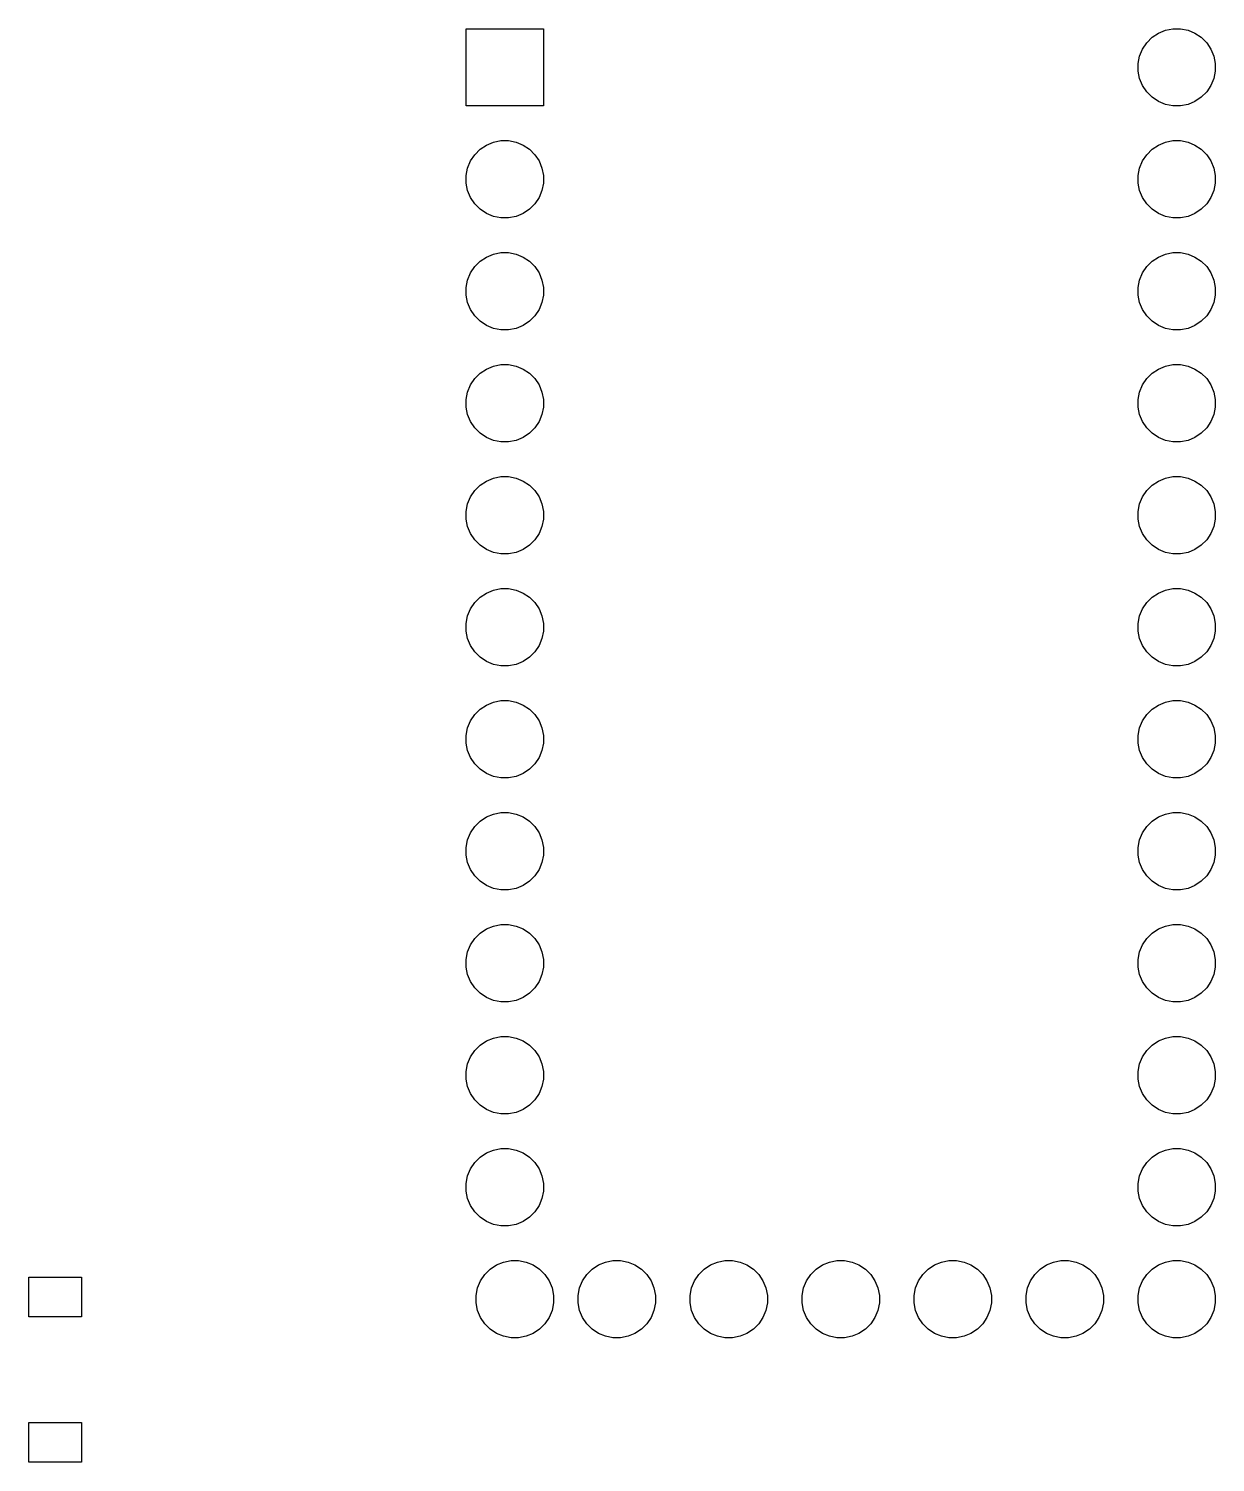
# Model space of a CAD drawing. Extents: x -26.1 to -7.5, y -7.6 to -2.3.
# Drawn here: x -22.306 to -21.247, y -3.553 to -2.272 of the extents above; entities that cross this region are included whole.
import ezdxf

# ---------------------------------------------------------------- set-up
doc = ezdxf.new("R2010")
doc.units = 0
doc.header["$MEASUREMENT"] = 0
doc.layers.add('BLACK', color=7, linetype='CONTINUOUS')

msp = doc.modelspace()

# ---------------------------------------------------------------- linework, layer by layer
at = {"layer": 'BLACK', "linetype": 'CONTINUOUS'}
for p, q in [((-21.9155, -2.3415), (-21.9155, -2.2725)), ((-21.9155, -2.2725), (-21.8465, -2.2725)), ((-21.8465, -2.2725), (-21.8465, -2.3415)), ((-21.303, -2.2802), (-21.2973, -2.27643)), ((-21.2973, -2.27643), (-21.2911, -2.27383)), ((-21.2911, -2.27383), (-21.2844, -2.2725)), ((-21.2844, -2.2725), (-21.2776, -2.2725)), ((-21.2776, -2.2725), (-21.2709, -2.27383)), ((-21.2709, -2.27383), (-21.2647, -2.27643)), ((-21.2647, -2.27643), (-21.259, -2.2802)), ((-21.3142, -2.29694), (-21.3116, -2.29066)), ((-21.3116, -2.29066), (-21.3078, -2.28501)), ((-21.3078, -2.28501), (-21.303, -2.2802)), ((-21.259, -2.2802), (-21.2542, -2.28501)), ((-21.2542, -2.28501), (-21.2504, -2.29066)), ((-21.2504, -2.29066), (-21.2478, -2.29694)), ((-21.3155, -2.3036), (-21.3142, -2.29694)), ((-21.3155, -2.3104), (-21.3155, -2.3036)), ((-21.2478, -2.29694), (-21.2465, -2.3036)), ((-21.2465, -2.3036), (-21.2465, -2.3104)), ((-21.3142, -2.31706), (-21.3155, -2.3104)), ((-21.3116, -2.32334), (-21.3142, -2.31706)), ((-21.2478, -2.31706), (-21.2504, -2.32334)), ((-21.2465, -2.3104), (-21.2478, -2.31706)), ((-21.3078, -2.32899), (-21.3116, -2.32334)), ((-21.303, -2.3338), (-21.3078, -2.32899)), ((-21.2542, -2.32899), (-21.259, -2.3338)), ((-21.2504, -2.32334), (-21.2542, -2.32899)), ((-21.8465, -2.3415), (-21.9155, -2.3415)), ((-21.2973, -2.33757), (-21.303, -2.3338)), ((-21.2911, -2.34017), (-21.2973, -2.33757)), ((-21.2844, -2.3415), (-21.2911, -2.34017)), ((-21.2776, -2.3415), (-21.2844, -2.3415)), ((-21.2709, -2.34017), (-21.2776, -2.3415)), ((-21.2647, -2.33757), (-21.2709, -2.34017)), ((-21.259, -2.3338), (-21.2647, -2.33757)), ((-21.9078, -2.38501), (-21.903, -2.3802)), ((-21.903, -2.3802), (-21.8973, -2.37643)), ((-21.8973, -2.37643), (-21.8911, -2.37383)), ((-21.8911, -2.37383), (-21.8844, -2.3725)), ((-21.8844, -2.3725), (-21.8776, -2.3725)), ((-21.8776, -2.3725), (-21.8709, -2.37383)), ((-21.8709, -2.37383), (-21.8647, -2.37643)), ((-21.8647, -2.37643), (-21.859, -2.3802)), ((-21.859, -2.3802), (-21.8542, -2.38501)), ((-21.3078, -2.38501), (-21.303, -2.3802)), ((-21.303, -2.3802), (-21.2973, -2.37643)), ((-21.2973, -2.37643), (-21.2911, -2.37383)), ((-21.2911, -2.37383), (-21.2844, -2.3725)), ((-21.2844, -2.3725), (-21.2776, -2.3725)), ((-21.2776, -2.3725), (-21.2709, -2.37383)), ((-21.2709, -2.37383), (-21.2647, -2.37643)), ((-21.2647, -2.37643), (-21.259, -2.3802)), ((-21.259, -2.3802), (-21.2542, -2.38501)), ((-21.9142, -2.39694), (-21.9116, -2.39066)), ((-21.9116, -2.39066), (-21.9078, -2.38501)), ((-21.8542, -2.38501), (-21.8504, -2.39066)), ((-21.8504, -2.39066), (-21.8478, -2.39694)), ((-21.3142, -2.39694), (-21.3116, -2.39066)), ((-21.3116, -2.39066), (-21.3078, -2.38501)), ((-21.2542, -2.38501), (-21.2504, -2.39066)), ((-21.2504, -2.39066), (-21.2478, -2.39694)), ((-21.9155, -2.4036), (-21.9142, -2.39694)), ((-21.9155, -2.4104), (-21.9155, -2.4036)), ((-21.8478, -2.39694), (-21.8465, -2.4036)), ((-21.8465, -2.4036), (-21.8465, -2.4104)), ((-21.3155, -2.4036), (-21.3142, -2.39694)), ((-21.3155, -2.4104), (-21.3155, -2.4036)), ((-21.2478, -2.39694), (-21.2465, -2.4036)), ((-21.2465, -2.4036), (-21.2465, -2.4104)), ((-21.9142, -2.41706), (-21.9155, -2.4104)), ((-21.9116, -2.42334), (-21.9142, -2.41706)), ((-21.8478, -2.41706), (-21.8504, -2.42334)), ((-21.8465, -2.4104), (-21.8478, -2.41706)), ((-21.3142, -2.41706), (-21.3155, -2.4104)), ((-21.3116, -2.42334), (-21.3142, -2.41706)), ((-21.2478, -2.41706), (-21.2504, -2.42334)), ((-21.2465, -2.4104), (-21.2478, -2.41706)), ((-21.9078, -2.42899), (-21.9116, -2.42334)), ((-21.903, -2.4338), (-21.9078, -2.42899)), ((-21.8542, -2.42899), (-21.859, -2.4338)), ((-21.8504, -2.42334), (-21.8542, -2.42899)), ((-21.3078, -2.42899), (-21.3116, -2.42334)), ((-21.303, -2.4338), (-21.3078, -2.42899)), ((-21.2542, -2.42899), (-21.259, -2.4338)), ((-21.2504, -2.42334), (-21.2542, -2.42899)), ((-21.8973, -2.43757), (-21.903, -2.4338)), ((-21.8911, -2.44017), (-21.8973, -2.43757)), ((-21.8844, -2.4415), (-21.8911, -2.44017)), ((-21.8776, -2.4415), (-21.8844, -2.4415)), ((-21.8709, -2.44017), (-21.8776, -2.4415)), ((-21.8647, -2.43757), (-21.8709, -2.44017)), ((-21.859, -2.4338), (-21.8647, -2.43757)), ((-21.2973, -2.43757), (-21.303, -2.4338)), ((-21.2911, -2.44017), (-21.2973, -2.43757)), ((-21.2844, -2.4415), (-21.2911, -2.44017)), ((-21.2776, -2.4415), (-21.2844, -2.4415)), ((-21.2709, -2.44017), (-21.2776, -2.4415)), ((-21.2647, -2.43757), (-21.2709, -2.44017)), ((-21.259, -2.4338), (-21.2647, -2.43757)), ((-21.9078, -2.48501), (-21.903, -2.4802)), ((-21.903, -2.4802), (-21.8973, -2.47643)), ((-21.8973, -2.47643), (-21.8911, -2.47383)), ((-21.8911, -2.47383), (-21.8844, -2.4725)), ((-21.8844, -2.4725), (-21.8776, -2.4725)), ((-21.8776, -2.4725), (-21.8709, -2.47383)), ((-21.8709, -2.47383), (-21.8647, -2.47643)), ((-21.8647, -2.47643), (-21.859, -2.4802)), ((-21.859, -2.4802), (-21.8542, -2.48501)), ((-21.3078, -2.48501), (-21.303, -2.4802)), ((-21.303, -2.4802), (-21.2973, -2.47643)), ((-21.2973, -2.47643), (-21.2911, -2.47383)), ((-21.2911, -2.47383), (-21.2844, -2.4725)), ((-21.2844, -2.4725), (-21.2776, -2.4725)), ((-21.2776, -2.4725), (-21.2709, -2.47383)), ((-21.2709, -2.47383), (-21.2647, -2.47643)), ((-21.2647, -2.47643), (-21.259, -2.4802)), ((-21.259, -2.4802), (-21.2542, -2.48501)), ((-21.9142, -2.49694), (-21.9116, -2.49066)), ((-21.9116, -2.49066), (-21.9078, -2.48501)), ((-21.8542, -2.48501), (-21.8504, -2.49066)), ((-21.8504, -2.49066), (-21.8478, -2.49694)), ((-21.3142, -2.49694), (-21.3116, -2.49066)), ((-21.3116, -2.49066), (-21.3078, -2.48501)), ((-21.2542, -2.48501), (-21.2504, -2.49066)), ((-21.2504, -2.49066), (-21.2478, -2.49694)), ((-21.9155, -2.5036), (-21.9142, -2.49694)), ((-21.9155, -2.5104), (-21.9155, -2.5036)), ((-21.8478, -2.49694), (-21.8465, -2.5036)), ((-21.8465, -2.5036), (-21.8465, -2.5104)), ((-21.3155, -2.5036), (-21.3142, -2.49694)), ((-21.3155, -2.5104), (-21.3155, -2.5036)), ((-21.2478, -2.49694), (-21.2465, -2.5036)), ((-21.2465, -2.5036), (-21.2465, -2.5104)), ((-21.9142, -2.51706), (-21.9155, -2.5104)), ((-21.9116, -2.52334), (-21.9142, -2.51706)), ((-21.8478, -2.51706), (-21.8504, -2.52334)), ((-21.8465, -2.5104), (-21.8478, -2.51706)), ((-21.3142, -2.51706), (-21.3155, -2.5104)), ((-21.3116, -2.52334), (-21.3142, -2.51706)), ((-21.2478, -2.51706), (-21.2504, -2.52334)), ((-21.2465, -2.5104), (-21.2478, -2.51706)), ((-21.9078, -2.52899), (-21.9116, -2.52334)), ((-21.903, -2.5338), (-21.9078, -2.52899)), ((-21.8973, -2.53757), (-21.903, -2.5338)), ((-21.859, -2.5338), (-21.8647, -2.53757)), ((-21.8542, -2.52899), (-21.859, -2.5338)), ((-21.8504, -2.52334), (-21.8542, -2.52899)), ((-21.3078, -2.52899), (-21.3116, -2.52334)), ((-21.303, -2.5338), (-21.3078, -2.52899)), ((-21.2973, -2.53757), (-21.303, -2.5338)), ((-21.259, -2.5338), (-21.2647, -2.53757)), ((-21.2542, -2.52899), (-21.259, -2.5338)), ((-21.2504, -2.52334), (-21.2542, -2.52899)), ((-21.8911, -2.54017), (-21.8973, -2.53757)), ((-21.8844, -2.5415), (-21.8911, -2.54017)), ((-21.8776, -2.5415), (-21.8844, -2.5415)), ((-21.8709, -2.54017), (-21.8776, -2.5415)), ((-21.8647, -2.53757), (-21.8709, -2.54017)), ((-21.2911, -2.54017), (-21.2973, -2.53757)), ((-21.2844, -2.5415), (-21.2911, -2.54017)), ((-21.2776, -2.5415), (-21.2844, -2.5415)), ((-21.2709, -2.54017), (-21.2776, -2.5415)), ((-21.2647, -2.53757), (-21.2709, -2.54017)), ((-21.8911, -2.57383), (-21.8844, -2.5725)), ((-21.8844, -2.5725), (-21.8776, -2.5725)), ((-21.8776, -2.5725), (-21.8709, -2.57383)), ((-21.2911, -2.57383), (-21.2844, -2.5725)), ((-21.2844, -2.5725), (-21.2776, -2.5725)), ((-21.2776, -2.5725), (-21.2709, -2.57383)), ((-21.9116, -2.59066), (-21.9078, -2.58501)), ((-21.9078, -2.58501), (-21.903, -2.5802)), ((-21.903, -2.5802), (-21.8973, -2.57643)), ((-21.8973, -2.57643), (-21.8911, -2.57383)), ((-21.8709, -2.57383), (-21.8647, -2.57643)), ((-21.8647, -2.57643), (-21.859, -2.5802)), ((-21.859, -2.5802), (-21.8542, -2.58501)), ((-21.8542, -2.58501), (-21.8504, -2.59066)), ((-21.3116, -2.59066), (-21.3078, -2.58501)), ((-21.3078, -2.58501), (-21.303, -2.5802)), ((-21.303, -2.5802), (-21.2973, -2.57643)), ((-21.2973, -2.57643), (-21.2911, -2.57383)), ((-21.2709, -2.57383), (-21.2647, -2.57643)), ((-21.2647, -2.57643), (-21.259, -2.5802)), ((-21.259, -2.5802), (-21.2542, -2.58501)), ((-21.2542, -2.58501), (-21.2504, -2.59066)), ((-21.9155, -2.6036), (-21.9142, -2.59694)), ((-21.9142, -2.59694), (-21.9116, -2.59066)), ((-21.8504, -2.59066), (-21.8478, -2.59694)), ((-21.8478, -2.59694), (-21.8465, -2.6036)), ((-21.3155, -2.6036), (-21.3142, -2.59694)), ((-21.3142, -2.59694), (-21.3116, -2.59066)), ((-21.2504, -2.59066), (-21.2478, -2.59694)), ((-21.2478, -2.59694), (-21.2465, -2.6036)), ((-21.9155, -2.6104), (-21.9155, -2.6036)), ((-21.9142, -2.61706), (-21.9155, -2.6104)), ((-21.8465, -2.6104), (-21.8478, -2.61706)), ((-21.8465, -2.6036), (-21.8465, -2.6104)), ((-21.3155, -2.6104), (-21.3155, -2.6036)), ((-21.3142, -2.61706), (-21.3155, -2.6104)), ((-21.2465, -2.6104), (-21.2478, -2.61706)), ((-21.2465, -2.6036), (-21.2465, -2.6104)), ((-21.9116, -2.62334), (-21.9142, -2.61706)), ((-21.9078, -2.62899), (-21.9116, -2.62334)), ((-21.8504, -2.62334), (-21.8542, -2.62899)), ((-21.8478, -2.61706), (-21.8504, -2.62334)), ((-21.3116, -2.62334), (-21.3142, -2.61706)), ((-21.3078, -2.62899), (-21.3116, -2.62334)), ((-21.2504, -2.62334), (-21.2542, -2.62899)), ((-21.2478, -2.61706), (-21.2504, -2.62334)), ((-21.903, -2.6338), (-21.9078, -2.62899)), ((-21.8973, -2.63757), (-21.903, -2.6338)), ((-21.859, -2.6338), (-21.8647, -2.63757)), ((-21.8542, -2.62899), (-21.859, -2.6338)), ((-21.303, -2.6338), (-21.3078, -2.62899)), ((-21.2973, -2.63757), (-21.303, -2.6338)), ((-21.259, -2.6338), (-21.2647, -2.63757)), ((-21.2542, -2.62899), (-21.259, -2.6338)), ((-21.8911, -2.64017), (-21.8973, -2.63757)), ((-21.8844, -2.6415), (-21.8911, -2.64017)), ((-21.8776, -2.6415), (-21.8844, -2.6415)), ((-21.8709, -2.64017), (-21.8776, -2.6415)), ((-21.8647, -2.63757), (-21.8709, -2.64017)), ((-21.2911, -2.64017), (-21.2973, -2.63757)), ((-21.2844, -2.6415), (-21.2911, -2.64017)), ((-21.2776, -2.6415), (-21.2844, -2.6415)), ((-21.2709, -2.64017), (-21.2776, -2.6415)), ((-21.2647, -2.63757), (-21.2709, -2.64017)), ((-21.8973, -2.67643), (-21.8911, -2.67383)), ((-21.8911, -2.67383), (-21.8844, -2.6725)), ((-21.8844, -2.6725), (-21.8776, -2.6725)), ((-21.8776, -2.6725), (-21.8709, -2.67383)), ((-21.8709, -2.67383), (-21.8647, -2.67643)), ((-21.2973, -2.67643), (-21.2911, -2.67383)), ((-21.2911, -2.67383), (-21.2844, -2.6725)), ((-21.2844, -2.6725), (-21.2776, -2.6725)), ((-21.2776, -2.6725), (-21.2709, -2.67383)), ((-21.2709, -2.67383), (-21.2647, -2.67643)), ((-21.9116, -2.69066), (-21.9078, -2.68501)), ((-21.9078, -2.68501), (-21.903, -2.6802)), ((-21.903, -2.6802), (-21.8973, -2.67643)), ((-21.8647, -2.67643), (-21.859, -2.6802)), ((-21.859, -2.6802), (-21.8542, -2.68501)), ((-21.8542, -2.68501), (-21.8504, -2.69066)), ((-21.3116, -2.69066), (-21.3078, -2.68501)), ((-21.3078, -2.68501), (-21.303, -2.6802)), ((-21.303, -2.6802), (-21.2973, -2.67643)), ((-21.2647, -2.67643), (-21.259, -2.6802)), ((-21.259, -2.6802), (-21.2542, -2.68501)), ((-21.2542, -2.68501), (-21.2504, -2.69066)), ((-21.9155, -2.7036), (-21.9142, -2.69694)), ((-21.9142, -2.69694), (-21.9116, -2.69066)), ((-21.8504, -2.69066), (-21.8478, -2.69694)), ((-21.8478, -2.69694), (-21.8465, -2.7036)), ((-21.3155, -2.7036), (-21.3142, -2.69694)), ((-21.3142, -2.69694), (-21.3116, -2.69066)), ((-21.2504, -2.69066), (-21.2478, -2.69694)), ((-21.2478, -2.69694), (-21.2465, -2.7036)), ((-21.9155, -2.7104), (-21.9155, -2.7036)), ((-21.9142, -2.71706), (-21.9155, -2.7104)), ((-21.8465, -2.7104), (-21.8478, -2.71706)), ((-21.8465, -2.7036), (-21.8465, -2.7104)), ((-21.3155, -2.7104), (-21.3155, -2.7036)), ((-21.3142, -2.71706), (-21.3155, -2.7104)), ((-21.2465, -2.7104), (-21.2478, -2.71706)), ((-21.2465, -2.7036), (-21.2465, -2.7104)), ((-21.9116, -2.72334), (-21.9142, -2.71706)), ((-21.9078, -2.72899), (-21.9116, -2.72334)), ((-21.8504, -2.72334), (-21.8542, -2.72899)), ((-21.8478, -2.71706), (-21.8504, -2.72334)), ((-21.3116, -2.72334), (-21.3142, -2.71706)), ((-21.3078, -2.72899), (-21.3116, -2.72334)), ((-21.2504, -2.72334), (-21.2542, -2.72899)), ((-21.2478, -2.71706), (-21.2504, -2.72334)), ((-21.903, -2.7338), (-21.9078, -2.72899)), ((-21.8973, -2.73757), (-21.903, -2.7338)), ((-21.8911, -2.74017), (-21.8973, -2.73757)), ((-21.8647, -2.73757), (-21.8709, -2.74017)), ((-21.859, -2.7338), (-21.8647, -2.73757)), ((-21.8542, -2.72899), (-21.859, -2.7338)), ((-21.303, -2.7338), (-21.3078, -2.72899)), ((-21.2973, -2.73757), (-21.303, -2.7338)), ((-21.2911, -2.74017), (-21.2973, -2.73757)), ((-21.2647, -2.73757), (-21.2709, -2.74017)), ((-21.259, -2.7338), (-21.2647, -2.73757)), ((-21.2542, -2.72899), (-21.259, -2.7338)), ((-21.8844, -2.7415), (-21.8911, -2.74017)), ((-21.8776, -2.7415), (-21.8844, -2.7415)), ((-21.8709, -2.74017), (-21.8776, -2.7415)), ((-21.2844, -2.7415), (-21.2911, -2.74017)), ((-21.2776, -2.7415), (-21.2844, -2.7415)), ((-21.2709, -2.74017), (-21.2776, -2.7415)), ((-21.903, -2.7802), (-21.8973, -2.77643)), ((-21.8973, -2.77643), (-21.8911, -2.77383)), ((-21.8911, -2.77383), (-21.8844, -2.7725)), ((-21.8844, -2.7725), (-21.8776, -2.7725)), ((-21.8776, -2.7725), (-21.8709, -2.77383)), ((-21.8709, -2.77383), (-21.8647, -2.77643)), ((-21.8647, -2.77643), (-21.859, -2.7802)), ((-21.303, -2.7802), (-21.2973, -2.77643)), ((-21.2973, -2.77643), (-21.2911, -2.77383)), ((-21.2911, -2.77383), (-21.2844, -2.7725)), ((-21.2844, -2.7725), (-21.2776, -2.7725)), ((-21.2776, -2.7725), (-21.2709, -2.77383)), ((-21.2709, -2.77383), (-21.2647, -2.77643)), ((-21.2647, -2.77643), (-21.259, -2.7802)), ((-21.9142, -2.79694), (-21.9116, -2.79066)), ((-21.9116, -2.79066), (-21.9078, -2.78501)), ((-21.9078, -2.78501), (-21.903, -2.7802)), ((-21.859, -2.7802), (-21.8542, -2.78501)), ((-21.8542, -2.78501), (-21.8504, -2.79066)), ((-21.8504, -2.79066), (-21.8478, -2.79694)), ((-21.3142, -2.79694), (-21.3116, -2.79066)), ((-21.3116, -2.79066), (-21.3078, -2.78501)), ((-21.3078, -2.78501), (-21.303, -2.7802)), ((-21.259, -2.7802), (-21.2542, -2.78501)), ((-21.2542, -2.78501), (-21.2504, -2.79066)), ((-21.2504, -2.79066), (-21.2478, -2.79694)), ((-21.9155, -2.8036), (-21.9142, -2.79694)), ((-21.8478, -2.79694), (-21.8465, -2.8036)), ((-21.3155, -2.8036), (-21.3142, -2.79694)), ((-21.2478, -2.79694), (-21.2465, -2.8036)), ((-21.9155, -2.8104), (-21.9155, -2.8036)), ((-21.9142, -2.81706), (-21.9155, -2.8104)), ((-21.8465, -2.8104), (-21.8478, -2.81706)), ((-21.8465, -2.8036), (-21.8465, -2.8104)), ((-21.3155, -2.8104), (-21.3155, -2.8036)), ((-21.3142, -2.81706), (-21.3155, -2.8104)), ((-21.2465, -2.8104), (-21.2478, -2.81706)), ((-21.2465, -2.8036), (-21.2465, -2.8104)), ((-21.9116, -2.82334), (-21.9142, -2.81706)), ((-21.9078, -2.82899), (-21.9116, -2.82334)), ((-21.903, -2.8338), (-21.9078, -2.82899)), ((-21.8542, -2.82899), (-21.859, -2.8338)), ((-21.8504, -2.82334), (-21.8542, -2.82899)), ((-21.8478, -2.81706), (-21.8504, -2.82334)), ((-21.3116, -2.82334), (-21.3142, -2.81706)), ((-21.3078, -2.82899), (-21.3116, -2.82334)), ((-21.303, -2.8338), (-21.3078, -2.82899)), ((-21.2542, -2.82899), (-21.259, -2.8338)), ((-21.2504, -2.82334), (-21.2542, -2.82899)), ((-21.2478, -2.81706), (-21.2504, -2.82334)), ((-21.8973, -2.83757), (-21.903, -2.8338)), ((-21.8911, -2.84017), (-21.8973, -2.83757)), ((-21.8844, -2.8415), (-21.8911, -2.84017)), ((-21.8776, -2.8415), (-21.8844, -2.8415)), ((-21.8709, -2.84017), (-21.8776, -2.8415)), ((-21.8647, -2.83757), (-21.8709, -2.84017)), ((-21.859, -2.8338), (-21.8647, -2.83757)), ((-21.2973, -2.83757), (-21.303, -2.8338)), ((-21.2911, -2.84017), (-21.2973, -2.83757)), ((-21.2844, -2.8415), (-21.2911, -2.84017)), ((-21.2776, -2.8415), (-21.2844, -2.8415)), ((-21.2709, -2.84017), (-21.2776, -2.8415)), ((-21.2647, -2.83757), (-21.2709, -2.84017)), ((-21.259, -2.8338), (-21.2647, -2.83757)), ((-21.9078, -2.88501), (-21.903, -2.8802)), ((-21.903, -2.8802), (-21.8973, -2.87643)), ((-21.8973, -2.87643), (-21.8911, -2.87383)), ((-21.8911, -2.87383), (-21.8844, -2.8725)), ((-21.8844, -2.8725), (-21.8776, -2.8725)), ((-21.8776, -2.8725), (-21.8709, -2.87383)), ((-21.8709, -2.87383), (-21.8647, -2.87643)), ((-21.8647, -2.87643), (-21.859, -2.8802)), ((-21.859, -2.8802), (-21.8542, -2.88501)), ((-21.3078, -2.88501), (-21.303, -2.8802)), ((-21.303, -2.8802), (-21.2973, -2.87643)), ((-21.2973, -2.87643), (-21.2911, -2.87383)), ((-21.2911, -2.87383), (-21.2844, -2.8725)), ((-21.2844, -2.8725), (-21.2776, -2.8725)), ((-21.2776, -2.8725), (-21.2709, -2.87383)), ((-21.2709, -2.87383), (-21.2647, -2.87643)), ((-21.2647, -2.87643), (-21.259, -2.8802)), ((-21.259, -2.8802), (-21.2542, -2.88501)), ((-21.9142, -2.89694), (-21.9116, -2.89066)), ((-21.9116, -2.89066), (-21.9078, -2.88501)), ((-21.8542, -2.88501), (-21.8504, -2.89066)), ((-21.8504, -2.89066), (-21.8478, -2.89694)), ((-21.3142, -2.89694), (-21.3116, -2.89066)), ((-21.3116, -2.89066), (-21.3078, -2.88501)), ((-21.2542, -2.88501), (-21.2504, -2.89066)), ((-21.2504, -2.89066), (-21.2478, -2.89694)), ((-21.9155, -2.9036), (-21.9142, -2.89694)), ((-21.9155, -2.9104), (-21.9155, -2.9036)), ((-21.8478, -2.89694), (-21.8465, -2.9036)), ((-21.8465, -2.9036), (-21.8465, -2.9104)), ((-21.3155, -2.9036), (-21.3142, -2.89694)), ((-21.3155, -2.9104), (-21.3155, -2.9036)), ((-21.2478, -2.89694), (-21.2465, -2.9036)), ((-21.2465, -2.9036), (-21.2465, -2.9104)), ((-21.9142, -2.91706), (-21.9155, -2.9104)), ((-21.9116, -2.92334), (-21.9142, -2.91706)), ((-21.8478, -2.91706), (-21.8504, -2.92334)), ((-21.8465, -2.9104), (-21.8478, -2.91706)), ((-21.3142, -2.91706), (-21.3155, -2.9104)), ((-21.3116, -2.92334), (-21.3142, -2.91706)), ((-21.2478, -2.91706), (-21.2504, -2.92334)), ((-21.2465, -2.9104), (-21.2478, -2.91706)), ((-21.9078, -2.92899), (-21.9116, -2.92334)), ((-21.903, -2.9338), (-21.9078, -2.92899)), ((-21.8542, -2.92899), (-21.859, -2.9338)), ((-21.8504, -2.92334), (-21.8542, -2.92899)), ((-21.3078, -2.92899), (-21.3116, -2.92334)), ((-21.303, -2.9338), (-21.3078, -2.92899)), ((-21.2542, -2.92899), (-21.259, -2.9338)), ((-21.2504, -2.92334), (-21.2542, -2.92899)), ((-21.8973, -2.93757), (-21.903, -2.9338)), ((-21.8911, -2.94017), (-21.8973, -2.93757)), ((-21.8844, -2.9415), (-21.8911, -2.94017)), ((-21.8776, -2.9415), (-21.8844, -2.9415)), ((-21.8709, -2.94017), (-21.8776, -2.9415)), ((-21.8647, -2.93757), (-21.8709, -2.94017)), ((-21.859, -2.9338), (-21.8647, -2.93757)), ((-21.2973, -2.93757), (-21.303, -2.9338)), ((-21.2911, -2.94017), (-21.2973, -2.93757)), ((-21.2844, -2.9415), (-21.2911, -2.94017)), ((-21.2776, -2.9415), (-21.2844, -2.9415)), ((-21.2709, -2.94017), (-21.2776, -2.9415)), ((-21.2647, -2.93757), (-21.2709, -2.94017)), ((-21.259, -2.9338), (-21.2647, -2.93757)), ((-21.9078, -2.98501), (-21.903, -2.9802)), ((-21.903, -2.9802), (-21.8973, -2.97643)), ((-21.8973, -2.97643), (-21.8911, -2.97383)), ((-21.8911, -2.97383), (-21.8844, -2.9725)), ((-21.8844, -2.9725), (-21.8776, -2.9725)), ((-21.8776, -2.9725), (-21.8709, -2.97383)), ((-21.8709, -2.97383), (-21.8647, -2.97643)), ((-21.8647, -2.97643), (-21.859, -2.9802)), ((-21.859, -2.9802), (-21.8542, -2.98501)), ((-21.3078, -2.98501), (-21.303, -2.9802)), ((-21.303, -2.9802), (-21.2973, -2.97643)), ((-21.2973, -2.97643), (-21.2911, -2.97383)), ((-21.2911, -2.97383), (-21.2844, -2.9725)), ((-21.2844, -2.9725), (-21.2776, -2.9725)), ((-21.2776, -2.9725), (-21.2709, -2.97383)), ((-21.2709, -2.97383), (-21.2647, -2.97643)), ((-21.2647, -2.97643), (-21.259, -2.9802)), ((-21.259, -2.9802), (-21.2542, -2.98501)), ((-21.9142, -2.99694), (-21.9116, -2.99066)), ((-21.9116, -2.99066), (-21.9078, -2.98501)), ((-21.8542, -2.98501), (-21.8504, -2.99066)), ((-21.8504, -2.99066), (-21.8478, -2.99694)), ((-21.3142, -2.99694), (-21.3116, -2.99066)), ((-21.3116, -2.99066), (-21.3078, -2.98501)), ((-21.2542, -2.98501), (-21.2504, -2.99066)), ((-21.2504, -2.99066), (-21.2478, -2.99694)), ((-21.9155, -3.0036), (-21.9142, -2.99694)), ((-21.9155, -3.0104), (-21.9155, -3.0036)), ((-21.8478, -2.99694), (-21.8465, -3.0036)), ((-21.8465, -3.0036), (-21.8465, -3.0104)), ((-21.3155, -3.0036), (-21.3142, -2.99694)), ((-21.3155, -3.0104), (-21.3155, -3.0036)), ((-21.2478, -2.99694), (-21.2465, -3.0036)), ((-21.2465, -3.0036), (-21.2465, -3.0104)), ((-21.9142, -3.01706), (-21.9155, -3.0104)), ((-21.9116, -3.02334), (-21.9142, -3.01706)), ((-21.8478, -3.01706), (-21.8504, -3.02334)), ((-21.8465, -3.0104), (-21.8478, -3.01706)), ((-21.3142, -3.01706), (-21.3155, -3.0104)), ((-21.3116, -3.02334), (-21.3142, -3.01706)), ((-21.2478, -3.01706), (-21.2504, -3.02334)), ((-21.2465, -3.0104), (-21.2478, -3.01706)), ((-21.9078, -3.02899), (-21.9116, -3.02334)), ((-21.903, -3.0338), (-21.9078, -3.02899)), ((-21.8973, -3.03757), (-21.903, -3.0338)), ((-21.859, -3.0338), (-21.8647, -3.03757)), ((-21.8542, -3.02899), (-21.859, -3.0338)), ((-21.8504, -3.02334), (-21.8542, -3.02899)), ((-21.3078, -3.02899), (-21.3116, -3.02334)), ((-21.303, -3.0338), (-21.3078, -3.02899)), ((-21.2973, -3.03757), (-21.303, -3.0338)), ((-21.259, -3.0338), (-21.2647, -3.03757)), ((-21.2542, -3.02899), (-21.259, -3.0338)), ((-21.2504, -3.02334), (-21.2542, -3.02899)), ((-21.8911, -3.04017), (-21.8973, -3.03757)), ((-21.8844, -3.0415), (-21.8911, -3.04017)), ((-21.8776, -3.0415), (-21.8844, -3.0415)), ((-21.8709, -3.04017), (-21.8776, -3.0415)), ((-21.8647, -3.03757), (-21.8709, -3.04017)), ((-21.2911, -3.04017), (-21.2973, -3.03757)), ((-21.2844, -3.0415), (-21.2911, -3.04017)), ((-21.2776, -3.0415), (-21.2844, -3.0415)), ((-21.2709, -3.04017), (-21.2776, -3.0415)), ((-21.2647, -3.03757), (-21.2709, -3.04017)), ((-21.9116, -3.09066), (-21.9078, -3.08501)), ((-21.9078, -3.08501), (-21.903, -3.0802)), ((-21.903, -3.0802), (-21.8973, -3.07643)), ((-21.8973, -3.07643), (-21.8911, -3.07383)), ((-21.8911, -3.07383), (-21.8844, -3.0725)), ((-21.8844, -3.0725), (-21.8776, -3.0725)), ((-21.8776, -3.0725), (-21.8709, -3.07383)), ((-21.8709, -3.07383), (-21.8647, -3.07643)), ((-21.8647, -3.07643), (-21.859, -3.0802)), ((-21.859, -3.0802), (-21.8542, -3.08501)), ((-21.8542, -3.08501), (-21.8504, -3.09066)), ((-21.3116, -3.09066), (-21.3078, -3.08501)), ((-21.3078, -3.08501), (-21.303, -3.0802)), ((-21.303, -3.0802), (-21.2973, -3.07643)), ((-21.2973, -3.07643), (-21.2911, -3.07383)), ((-21.2911, -3.07383), (-21.2844, -3.0725)), ((-21.2844, -3.0725), (-21.2776, -3.0725)), ((-21.2776, -3.0725), (-21.2709, -3.07383)), ((-21.2709, -3.07383), (-21.2647, -3.07643)), ((-21.2647, -3.07643), (-21.259, -3.0802)), ((-21.259, -3.0802), (-21.2542, -3.08501)), ((-21.2542, -3.08501), (-21.2504, -3.09066)), ((-21.9155, -3.1036), (-21.9142, -3.09694)), ((-21.9142, -3.09694), (-21.9116, -3.09066)), ((-21.8504, -3.09066), (-21.8478, -3.09694)), ((-21.8478, -3.09694), (-21.8465, -3.1036)), ((-21.3155, -3.1036), (-21.3142, -3.09694)), ((-21.3142, -3.09694), (-21.3116, -3.09066)), ((-21.2504, -3.09066), (-21.2478, -3.09694)), ((-21.2478, -3.09694), (-21.2465, -3.1036)), ((-21.9155, -3.1104), (-21.9155, -3.1036)), ((-21.9142, -3.11706), (-21.9155, -3.1104)), ((-21.8465, -3.1104), (-21.8478, -3.11706)), ((-21.8465, -3.1036), (-21.8465, -3.1104)), ((-21.3155, -3.1104), (-21.3155, -3.1036)), ((-21.3142, -3.11706), (-21.3155, -3.1104)), ((-21.2465, -3.1104), (-21.2478, -3.11706)), ((-21.2465, -3.1036), (-21.2465, -3.1104)), ((-21.9116, -3.12334), (-21.9142, -3.11706)), ((-21.9078, -3.12899), (-21.9116, -3.12334)), ((-21.8504, -3.12334), (-21.8542, -3.12899)), ((-21.8478, -3.11706), (-21.8504, -3.12334)), ((-21.3116, -3.12334), (-21.3142, -3.11706)), ((-21.3078, -3.12899), (-21.3116, -3.12334)), ((-21.2504, -3.12334), (-21.2542, -3.12899)), ((-21.2478, -3.11706), (-21.2504, -3.12334)), ((-21.903, -3.1338), (-21.9078, -3.12899)), ((-21.8973, -3.13757), (-21.903, -3.1338)), ((-21.859, -3.1338), (-21.8647, -3.13757)), ((-21.8542, -3.12899), (-21.859, -3.1338)), ((-21.303, -3.1338), (-21.3078, -3.12899)), ((-21.2973, -3.13757), (-21.303, -3.1338)), ((-21.259, -3.1338), (-21.2647, -3.13757)), ((-21.2542, -3.12899), (-21.259, -3.1338)), ((-21.8911, -3.14017), (-21.8973, -3.13757)), ((-21.8844, -3.1415), (-21.8911, -3.14017)), ((-21.8776, -3.1415), (-21.8844, -3.1415)), ((-21.8709, -3.14017), (-21.8776, -3.1415)), ((-21.8647, -3.13757), (-21.8709, -3.14017)), ((-21.2911, -3.14017), (-21.2973, -3.13757)), ((-21.2844, -3.1415), (-21.2911, -3.14017)), ((-21.2776, -3.1415), (-21.2844, -3.1415)), ((-21.2709, -3.14017), (-21.2776, -3.1415)), ((-21.2647, -3.13757), (-21.2709, -3.14017)), ((-21.8973, -3.17643), (-21.8911, -3.17383)), ((-21.8911, -3.17383), (-21.8844, -3.1725)), ((-21.8844, -3.1725), (-21.8776, -3.1725)), ((-21.8776, -3.1725), (-21.8709, -3.17383)), ((-21.8709, -3.17383), (-21.8647, -3.17643)), ((-21.2973, -3.17643), (-21.2911, -3.17383)), ((-21.2911, -3.17383), (-21.2844, -3.1725)), ((-21.2844, -3.1725), (-21.2776, -3.1725)), ((-21.2776, -3.1725), (-21.2709, -3.17383)), ((-21.2709, -3.17383), (-21.2647, -3.17643)), ((-21.9116, -3.19066), (-21.9078, -3.18501)), ((-21.9078, -3.18501), (-21.903, -3.1802)), ((-21.903, -3.1802), (-21.8973, -3.17643)), ((-21.8647, -3.17643), (-21.859, -3.1802)), ((-21.859, -3.1802), (-21.8542, -3.18501)), ((-21.8542, -3.18501), (-21.8504, -3.19066)), ((-21.3116, -3.19066), (-21.3078, -3.18501)), ((-21.3078, -3.18501), (-21.303, -3.1802)), ((-21.303, -3.1802), (-21.2973, -3.17643)), ((-21.2647, -3.17643), (-21.259, -3.1802)), ((-21.259, -3.1802), (-21.2542, -3.18501)), ((-21.2542, -3.18501), (-21.2504, -3.19066)), ((-21.9155, -3.2036), (-21.9142, -3.19694)), ((-21.9142, -3.19694), (-21.9116, -3.19066)), ((-21.8504, -3.19066), (-21.8478, -3.19694)), ((-21.8478, -3.19694), (-21.8465, -3.2036)), ((-21.3155, -3.2036), (-21.3142, -3.19694)), ((-21.3142, -3.19694), (-21.3116, -3.19066)), ((-21.2504, -3.19066), (-21.2478, -3.19694)), ((-21.2478, -3.19694), (-21.2465, -3.2036)), ((-21.9155, -3.2104), (-21.9155, -3.2036)), ((-21.9142, -3.21706), (-21.9155, -3.2104)), ((-21.8465, -3.2104), (-21.8478, -3.21706)), ((-21.8465, -3.2036), (-21.8465, -3.2104)), ((-21.3155, -3.2104), (-21.3155, -3.2036)), ((-21.3142, -3.21706), (-21.3155, -3.2104)), ((-21.2465, -3.2104), (-21.2478, -3.21706)), ((-21.2465, -3.2036), (-21.2465, -3.2104)), ((-21.9116, -3.22334), (-21.9142, -3.21706)), ((-21.9078, -3.22899), (-21.9116, -3.22334)), ((-21.8504, -3.22334), (-21.8542, -3.22899)), ((-21.8478, -3.21706), (-21.8504, -3.22334)), ((-21.3116, -3.22334), (-21.3142, -3.21706)), ((-21.3078, -3.22899), (-21.3116, -3.22334)), ((-21.2504, -3.22334), (-21.2542, -3.22899)), ((-21.2478, -3.21706), (-21.2504, -3.22334)), ((-21.903, -3.2338), (-21.9078, -3.22899)), ((-21.8973, -3.23757), (-21.903, -3.2338)), ((-21.8911, -3.24017), (-21.8973, -3.23757)), ((-21.8647, -3.23757), (-21.8709, -3.24017)), ((-21.859, -3.2338), (-21.8647, -3.23757)), ((-21.8542, -3.22899), (-21.859, -3.2338)), ((-21.303, -3.2338), (-21.3078, -3.22899)), ((-21.2973, -3.23757), (-21.303, -3.2338)), ((-21.2911, -3.24017), (-21.2973, -3.23757)), ((-21.2647, -3.23757), (-21.2709, -3.24017)), ((-21.259, -3.2338), (-21.2647, -3.23757)), ((-21.2542, -3.22899), (-21.259, -3.2338)), ((-21.8844, -3.2415), (-21.8911, -3.24017)), ((-21.8776, -3.2415), (-21.8844, -3.2415)), ((-21.8709, -3.24017), (-21.8776, -3.2415)), ((-21.2844, -3.2415), (-21.2911, -3.24017)), ((-21.2776, -3.2415), (-21.2844, -3.2415)), ((-21.2709, -3.24017), (-21.2776, -3.2415)), ((-21.903, -3.2802), (-21.8973, -3.27643)), ((-21.8973, -3.27643), (-21.8911, -3.27383)), ((-21.8911, -3.27383), (-21.8844, -3.2725)), ((-21.8844, -3.2725), (-21.8776, -3.2725)), ((-21.8776, -3.2725), (-21.8709, -3.27383)), ((-21.8709, -3.27383), (-21.8647, -3.27643)), ((-21.8647, -3.27643), (-21.859, -3.2802)), ((-21.303, -3.2802), (-21.2973, -3.27643)), ((-21.2973, -3.27643), (-21.2911, -3.27383)), ((-21.2911, -3.27383), (-21.2844, -3.2725)), ((-21.2844, -3.2725), (-21.2776, -3.2725)), ((-21.2776, -3.2725), (-21.2709, -3.27383)), ((-21.2709, -3.27383), (-21.2647, -3.27643)), ((-21.2647, -3.27643), (-21.259, -3.2802)), ((-21.9116, -3.29066), (-21.9078, -3.28501)), ((-21.9078, -3.28501), (-21.903, -3.2802)), ((-21.859, -3.2802), (-21.8542, -3.28501)), ((-21.8542, -3.28501), (-21.8504, -3.29066)), ((-21.3116, -3.29066), (-21.3078, -3.28501)), ((-21.3078, -3.28501), (-21.303, -3.2802)), ((-21.259, -3.2802), (-21.2542, -3.28501)), ((-21.2542, -3.28501), (-21.2504, -3.29066)), ((-21.9155, -3.3036), (-21.9142, -3.29694)), ((-21.9142, -3.29694), (-21.9116, -3.29066)), ((-21.8504, -3.29066), (-21.8478, -3.29694)), ((-21.8478, -3.29694), (-21.8465, -3.3036)), ((-21.3155, -3.3036), (-21.3142, -3.29694)), ((-21.3142, -3.29694), (-21.3116, -3.29066)), ((-21.2504, -3.29066), (-21.2478, -3.29694)), ((-21.2478, -3.29694), (-21.2465, -3.3036)), ((-21.9155, -3.3104), (-21.9155, -3.3036)), ((-21.9142, -3.31706), (-21.9155, -3.3104)), ((-21.8465, -3.3104), (-21.8478, -3.31706)), ((-21.8465, -3.3036), (-21.8465, -3.3104)), ((-21.3155, -3.3104), (-21.3155, -3.3036)), ((-21.3142, -3.31706), (-21.3155, -3.3104)), ((-21.2465, -3.3104), (-21.2478, -3.31706)), ((-21.2465, -3.3036), (-21.2465, -3.3104)), ((-21.9116, -3.32334), (-21.9142, -3.31706)), ((-21.9078, -3.32899), (-21.9116, -3.32334)), ((-21.8504, -3.32334), (-21.8542, -3.32899)), ((-21.8478, -3.31706), (-21.8504, -3.32334)), ((-21.3116, -3.32334), (-21.3142, -3.31706)), ((-21.3078, -3.32899), (-21.3116, -3.32334)), ((-21.2504, -3.32334), (-21.2542, -3.32899)), ((-21.2478, -3.31706), (-21.2504, -3.32334)), ((-21.903, -3.3338), (-21.9078, -3.32899)), ((-21.8973, -3.33757), (-21.903, -3.3338)), ((-21.8911, -3.34017), (-21.8973, -3.33757)), ((-21.8844, -3.3415), (-21.8911, -3.34017)), ((-21.8709, -3.34017), (-21.8776, -3.3415)), ((-21.8647, -3.33757), (-21.8709, -3.34017)), ((-21.859, -3.3338), (-21.8647, -3.33757)), ((-21.8542, -3.32899), (-21.859, -3.3338)), ((-21.303, -3.3338), (-21.3078, -3.32899)), ((-21.2973, -3.33757), (-21.303, -3.3338)), ((-21.2911, -3.34017), (-21.2973, -3.33757)), ((-21.2844, -3.3415), (-21.2911, -3.34017)), ((-21.2709, -3.34017), (-21.2776, -3.3415)), ((-21.2647, -3.33757), (-21.2709, -3.34017)), ((-21.259, -3.3338), (-21.2647, -3.33757)), ((-21.2542, -3.32899), (-21.259, -3.3338)), ((-21.8776, -3.3415), (-21.8844, -3.3415)), ((-21.2776, -3.3415), (-21.2844, -3.3415)), ((-21.894, -3.3802), (-21.8883, -3.37643)), ((-21.8883, -3.37643), (-21.8821, -3.37383)), ((-21.8821, -3.37383), (-21.8754, -3.3725)), ((-21.8754, -3.3725), (-21.8686, -3.3725)), ((-21.8686, -3.3725), (-21.8619, -3.37383)), ((-21.8619, -3.37383), (-21.8557, -3.37643)), ((-21.8557, -3.37643), (-21.85, -3.3802)), ((-21.803, -3.3802), (-21.7973, -3.37643)), ((-21.7973, -3.37643), (-21.7911, -3.37383)), ((-21.7911, -3.37383), (-21.7844, -3.3725)), ((-21.7844, -3.3725), (-21.7776, -3.3725)), ((-21.7776, -3.3725), (-21.7709, -3.37383)), ((-21.7709, -3.37383), (-21.7647, -3.37643)), ((-21.7647, -3.37643), (-21.759, -3.3802)), ((-21.703, -3.3802), (-21.6973, -3.37643)), ((-21.6973, -3.37643), (-21.6911, -3.37383)), ((-21.6911, -3.37383), (-21.6844, -3.3725)), ((-21.6844, -3.3725), (-21.6776, -3.3725)), ((-21.6776, -3.3725), (-21.6709, -3.37383)), ((-21.6709, -3.37383), (-21.6647, -3.37643)), ((-21.6647, -3.37643), (-21.659, -3.3802)), ((-21.603, -3.3802), (-21.5973, -3.37643)), ((-21.5973, -3.37643), (-21.5911, -3.37383)), ((-21.5911, -3.37383), (-21.5844, -3.3725)), ((-21.5844, -3.3725), (-21.5776, -3.3725)), ((-21.5776, -3.3725), (-21.5709, -3.37383)), ((-21.5709, -3.37383), (-21.5647, -3.37643)), ((-21.5647, -3.37643), (-21.559, -3.3802)), ((-21.503, -3.3802), (-21.4973, -3.37643)), ((-21.4973, -3.37643), (-21.4911, -3.37383)), ((-21.4911, -3.37383), (-21.4844, -3.3725)), ((-21.4844, -3.3725), (-21.4776, -3.3725)), ((-21.4776, -3.3725), (-21.4709, -3.37383)), ((-21.4709, -3.37383), (-21.4647, -3.37643)), ((-21.4647, -3.37643), (-21.459, -3.3802)), ((-21.403, -3.3802), (-21.3973, -3.37643)), ((-21.3973, -3.37643), (-21.3911, -3.37383)), ((-21.3911, -3.37383), (-21.3844, -3.3725)), ((-21.3844, -3.3725), (-21.3776, -3.3725)), ((-21.3776, -3.3725), (-21.3709, -3.37383)), ((-21.3709, -3.37383), (-21.3647, -3.37643)), ((-21.3647, -3.37643), (-21.359, -3.3802)), ((-21.303, -3.3802), (-21.2973, -3.37643)), ((-21.2973, -3.37643), (-21.2911, -3.37383)), ((-21.2911, -3.37383), (-21.2844, -3.3725)), ((-21.2844, -3.3725), (-21.2776, -3.3725)), ((-21.2776, -3.3725), (-21.2709, -3.37383)), ((-21.2709, -3.37383), (-21.2647, -3.37643)), ((-21.2647, -3.37643), (-21.259, -3.3802)), ((-22.3061, -3.42276), (-22.3061, -3.38732)), ((-22.3061, -3.38732), (-22.2589, -3.38732)), ((-22.2589, -3.38732), (-22.2589, -3.42276)), ((-21.9052, -3.39694), (-21.9026, -3.39066)), ((-21.9026, -3.39066), (-21.8988, -3.38501)), ((-21.8988, -3.38501), (-21.894, -3.3802)), ((-21.85, -3.3802), (-21.8452, -3.38501)), ((-21.8452, -3.38501), (-21.8414, -3.39066)), ((-21.8414, -3.39066), (-21.8388, -3.39694)), ((-21.8142, -3.39694), (-21.8116, -3.39066)), ((-21.8116, -3.39066), (-21.8078, -3.38501)), ((-21.8078, -3.38501), (-21.803, -3.3802)), ((-21.759, -3.3802), (-21.7542, -3.38501)), ((-21.7542, -3.38501), (-21.7504, -3.39066)), ((-21.7504, -3.39066), (-21.7478, -3.39694)), ((-21.7142, -3.39694), (-21.7116, -3.39066)), ((-21.7116, -3.39066), (-21.7078, -3.38501)), ((-21.7078, -3.38501), (-21.703, -3.3802)), ((-21.659, -3.3802), (-21.6542, -3.38501)), ((-21.6542, -3.38501), (-21.6504, -3.39066)), ((-21.6504, -3.39066), (-21.6478, -3.39694)), ((-21.6142, -3.39694), (-21.6116, -3.39066)), ((-21.6116, -3.39066), (-21.6078, -3.38501)), ((-21.6078, -3.38501), (-21.603, -3.3802)), ((-21.559, -3.3802), (-21.5542, -3.38501)), ((-21.5542, -3.38501), (-21.5504, -3.39066)), ((-21.5504, -3.39066), (-21.5478, -3.39694)), ((-21.5142, -3.39694), (-21.5116, -3.39066)), ((-21.5116, -3.39066), (-21.5078, -3.38501)), ((-21.5078, -3.38501), (-21.503, -3.3802)), ((-21.459, -3.3802), (-21.4542, -3.38501)), ((-21.4542, -3.38501), (-21.4504, -3.39066)), ((-21.4504, -3.39066), (-21.4478, -3.39694)), ((-21.4142, -3.39694), (-21.4116, -3.39066)), ((-21.4116, -3.39066), (-21.4078, -3.38501)), ((-21.4078, -3.38501), (-21.403, -3.3802)), ((-21.359, -3.3802), (-21.3542, -3.38501)), ((-21.3542, -3.38501), (-21.3504, -3.39066)), ((-21.3504, -3.39066), (-21.3478, -3.39694)), ((-21.3142, -3.39694), (-21.3116, -3.39066)), ((-21.3116, -3.39066), (-21.3078, -3.38501)), ((-21.3078, -3.38501), (-21.303, -3.3802)), ((-21.259, -3.3802), (-21.2542, -3.38501)), ((-21.2542, -3.38501), (-21.2504, -3.39066)), ((-21.2504, -3.39066), (-21.2478, -3.39694)), ((-21.9065, -3.4036), (-21.9052, -3.39694)), ((-21.9065, -3.4104), (-21.9065, -3.4036)), ((-21.8388, -3.39694), (-21.8375, -3.4036)), ((-21.8375, -3.4036), (-21.8375, -3.4104)), ((-21.8155, -3.4036), (-21.8142, -3.39694)), ((-21.8155, -3.4104), (-21.8155, -3.4036)), ((-21.7478, -3.39694), (-21.7465, -3.4036)), ((-21.7465, -3.4036), (-21.7465, -3.4104)), ((-21.7155, -3.4036), (-21.7142, -3.39694)), ((-21.7155, -3.4104), (-21.7155, -3.4036)), ((-21.6478, -3.39694), (-21.6465, -3.4036)), ((-21.6465, -3.4036), (-21.6465, -3.4104)), ((-21.6155, -3.4036), (-21.6142, -3.39694)), ((-21.6155, -3.4104), (-21.6155, -3.4036)), ((-21.5478, -3.39694), (-21.5465, -3.4036)), ((-21.5465, -3.4036), (-21.5465, -3.4104)), ((-21.5155, -3.4036), (-21.5142, -3.39694)), ((-21.5155, -3.4104), (-21.5155, -3.4036)), ((-21.4478, -3.39694), (-21.4465, -3.4036)), ((-21.4465, -3.4036), (-21.4465, -3.4104)), ((-21.4155, -3.4036), (-21.4142, -3.39694)), ((-21.4155, -3.4104), (-21.4155, -3.4036)), ((-21.3478, -3.39694), (-21.3465, -3.4036)), ((-21.3465, -3.4036), (-21.3465, -3.4104)), ((-21.3155, -3.4036), (-21.3142, -3.39694)), ((-21.3155, -3.4104), (-21.3155, -3.4036)), ((-21.2478, -3.39694), (-21.2465, -3.4036)), ((-21.2465, -3.4036), (-21.2465, -3.4104)), ((-21.9052, -3.41706), (-21.9065, -3.4104)), ((-21.9026, -3.42334), (-21.9052, -3.41706)), ((-21.8388, -3.41706), (-21.8414, -3.42334)), ((-21.8375, -3.4104), (-21.8388, -3.41706)), ((-21.8142, -3.41706), (-21.8155, -3.4104)), ((-21.8116, -3.42334), (-21.8142, -3.41706)), ((-21.7478, -3.41706), (-21.7504, -3.42334)), ((-21.7465, -3.4104), (-21.7478, -3.41706)), ((-21.7142, -3.41706), (-21.7155, -3.4104)), ((-21.7116, -3.42334), (-21.7142, -3.41706)), ((-21.6478, -3.41706), (-21.6504, -3.42334)), ((-21.6465, -3.4104), (-21.6478, -3.41706)), ((-21.6142, -3.41706), (-21.6155, -3.4104)), ((-21.6116, -3.42334), (-21.6142, -3.41706)), ((-21.5478, -3.41706), (-21.5504, -3.42334)), ((-21.5465, -3.4104), (-21.5478, -3.41706)), ((-21.5142, -3.41706), (-21.5155, -3.4104)), ((-21.5116, -3.42334), (-21.5142, -3.41706)), ((-21.4478, -3.41706), (-21.4504, -3.42334)), ((-21.4465, -3.4104), (-21.4478, -3.41706)), ((-21.4142, -3.41706), (-21.4155, -3.4104)), ((-21.4116, -3.42334), (-21.4142, -3.41706)), ((-21.3478, -3.41706), (-21.3504, -3.42334)), ((-21.3465, -3.4104), (-21.3478, -3.41706)), ((-21.3142, -3.41706), (-21.3155, -3.4104)), ((-21.3116, -3.42334), (-21.3142, -3.41706)), ((-21.2478, -3.41706), (-21.2504, -3.42334)), ((-21.2465, -3.4104), (-21.2478, -3.41706)), ((-22.2589, -3.42276), (-22.3061, -3.42276)), ((-21.8988, -3.42899), (-21.9026, -3.42334)), ((-21.894, -3.4338), (-21.8988, -3.42899)), ((-21.8452, -3.42899), (-21.85, -3.4338)), ((-21.8414, -3.42334), (-21.8452, -3.42899)), ((-21.8078, -3.42899), (-21.8116, -3.42334)), ((-21.803, -3.4338), (-21.8078, -3.42899)), ((-21.7542, -3.42899), (-21.759, -3.4338)), ((-21.7504, -3.42334), (-21.7542, -3.42899)), ((-21.7078, -3.42899), (-21.7116, -3.42334)), ((-21.703, -3.4338), (-21.7078, -3.42899)), ((-21.6542, -3.42899), (-21.659, -3.4338)), ((-21.6504, -3.42334), (-21.6542, -3.42899)), ((-21.6078, -3.42899), (-21.6116, -3.42334)), ((-21.603, -3.4338), (-21.6078, -3.42899)), ((-21.5542, -3.42899), (-21.559, -3.4338)), ((-21.5504, -3.42334), (-21.5542, -3.42899)), ((-21.5078, -3.42899), (-21.5116, -3.42334)), ((-21.503, -3.4338), (-21.5078, -3.42899)), ((-21.4542, -3.42899), (-21.459, -3.4338)), ((-21.4504, -3.42334), (-21.4542, -3.42899)), ((-21.4078, -3.42899), (-21.4116, -3.42334)), ((-21.403, -3.4338), (-21.4078, -3.42899)), ((-21.3542, -3.42899), (-21.359, -3.4338)), ((-21.3504, -3.42334), (-21.3542, -3.42899)), ((-21.3078, -3.42899), (-21.3116, -3.42334)), ((-21.303, -3.4338), (-21.3078, -3.42899)), ((-21.2542, -3.42899), (-21.259, -3.4338)), ((-21.2504, -3.42334), (-21.2542, -3.42899)), ((-21.8883, -3.43757), (-21.894, -3.4338)), ((-21.8821, -3.44017), (-21.8883, -3.43757)), ((-21.8754, -3.4415), (-21.8821, -3.44017)), ((-21.8686, -3.4415), (-21.8754, -3.4415)), ((-21.8619, -3.44017), (-21.8686, -3.4415)), ((-21.8557, -3.43757), (-21.8619, -3.44017)), ((-21.85, -3.4338), (-21.8557, -3.43757)), ((-21.7973, -3.43757), (-21.803, -3.4338)), ((-21.7911, -3.44017), (-21.7973, -3.43757)), ((-21.7844, -3.4415), (-21.7911, -3.44017)), ((-21.7776, -3.4415), (-21.7844, -3.4415)), ((-21.7709, -3.44017), (-21.7776, -3.4415)), ((-21.7647, -3.43757), (-21.7709, -3.44017)), ((-21.759, -3.4338), (-21.7647, -3.43757)), ((-21.6973, -3.43757), (-21.703, -3.4338)), ((-21.6911, -3.44017), (-21.6973, -3.43757)), ((-21.6844, -3.4415), (-21.6911, -3.44017)), ((-21.6776, -3.4415), (-21.6844, -3.4415)), ((-21.6709, -3.44017), (-21.6776, -3.4415)), ((-21.6647, -3.43757), (-21.6709, -3.44017)), ((-21.659, -3.4338), (-21.6647, -3.43757)), ((-21.5973, -3.43757), (-21.603, -3.4338)), ((-21.5911, -3.44017), (-21.5973, -3.43757)), ((-21.5844, -3.4415), (-21.5911, -3.44017)), ((-21.5776, -3.4415), (-21.5844, -3.4415)), ((-21.5709, -3.44017), (-21.5776, -3.4415)), ((-21.5647, -3.43757), (-21.5709, -3.44017)), ((-21.559, -3.4338), (-21.5647, -3.43757)), ((-21.4973, -3.43757), (-21.503, -3.4338)), ((-21.4911, -3.44017), (-21.4973, -3.43757)), ((-21.4844, -3.4415), (-21.4911, -3.44017)), ((-21.4776, -3.4415), (-21.4844, -3.4415)), ((-21.4709, -3.44017), (-21.4776, -3.4415)), ((-21.4647, -3.43757), (-21.4709, -3.44017)), ((-21.459, -3.4338), (-21.4647, -3.43757)), ((-21.3973, -3.43757), (-21.403, -3.4338)), ((-21.3911, -3.44017), (-21.3973, -3.43757)), ((-21.3844, -3.4415), (-21.3911, -3.44017)), ((-21.3776, -3.4415), (-21.3844, -3.4415)), ((-21.3709, -3.44017), (-21.3776, -3.4415)), ((-21.3647, -3.43757), (-21.3709, -3.44017)), ((-21.359, -3.4338), (-21.3647, -3.43757)), ((-21.2973, -3.43757), (-21.303, -3.4338)), ((-21.2911, -3.44017), (-21.2973, -3.43757)), ((-21.2844, -3.4415), (-21.2911, -3.44017)), ((-21.2776, -3.4415), (-21.2844, -3.4415)), ((-21.2709, -3.44017), (-21.2776, -3.4415)), ((-21.2647, -3.43757), (-21.2709, -3.44017)), ((-21.259, -3.4338), (-21.2647, -3.43757)), ((-22.3061, -3.55268), (-22.3061, -3.51724)), ((-22.3061, -3.51724), (-22.2589, -3.51724)), ((-22.2589, -3.51724), (-22.2589, -3.55268)), ((-22.2589, -3.55268), (-22.3061, -3.55268))]:
    msp.add_line(p, q, dxfattribs=at)

doc.saveas('drawing.dxf')
